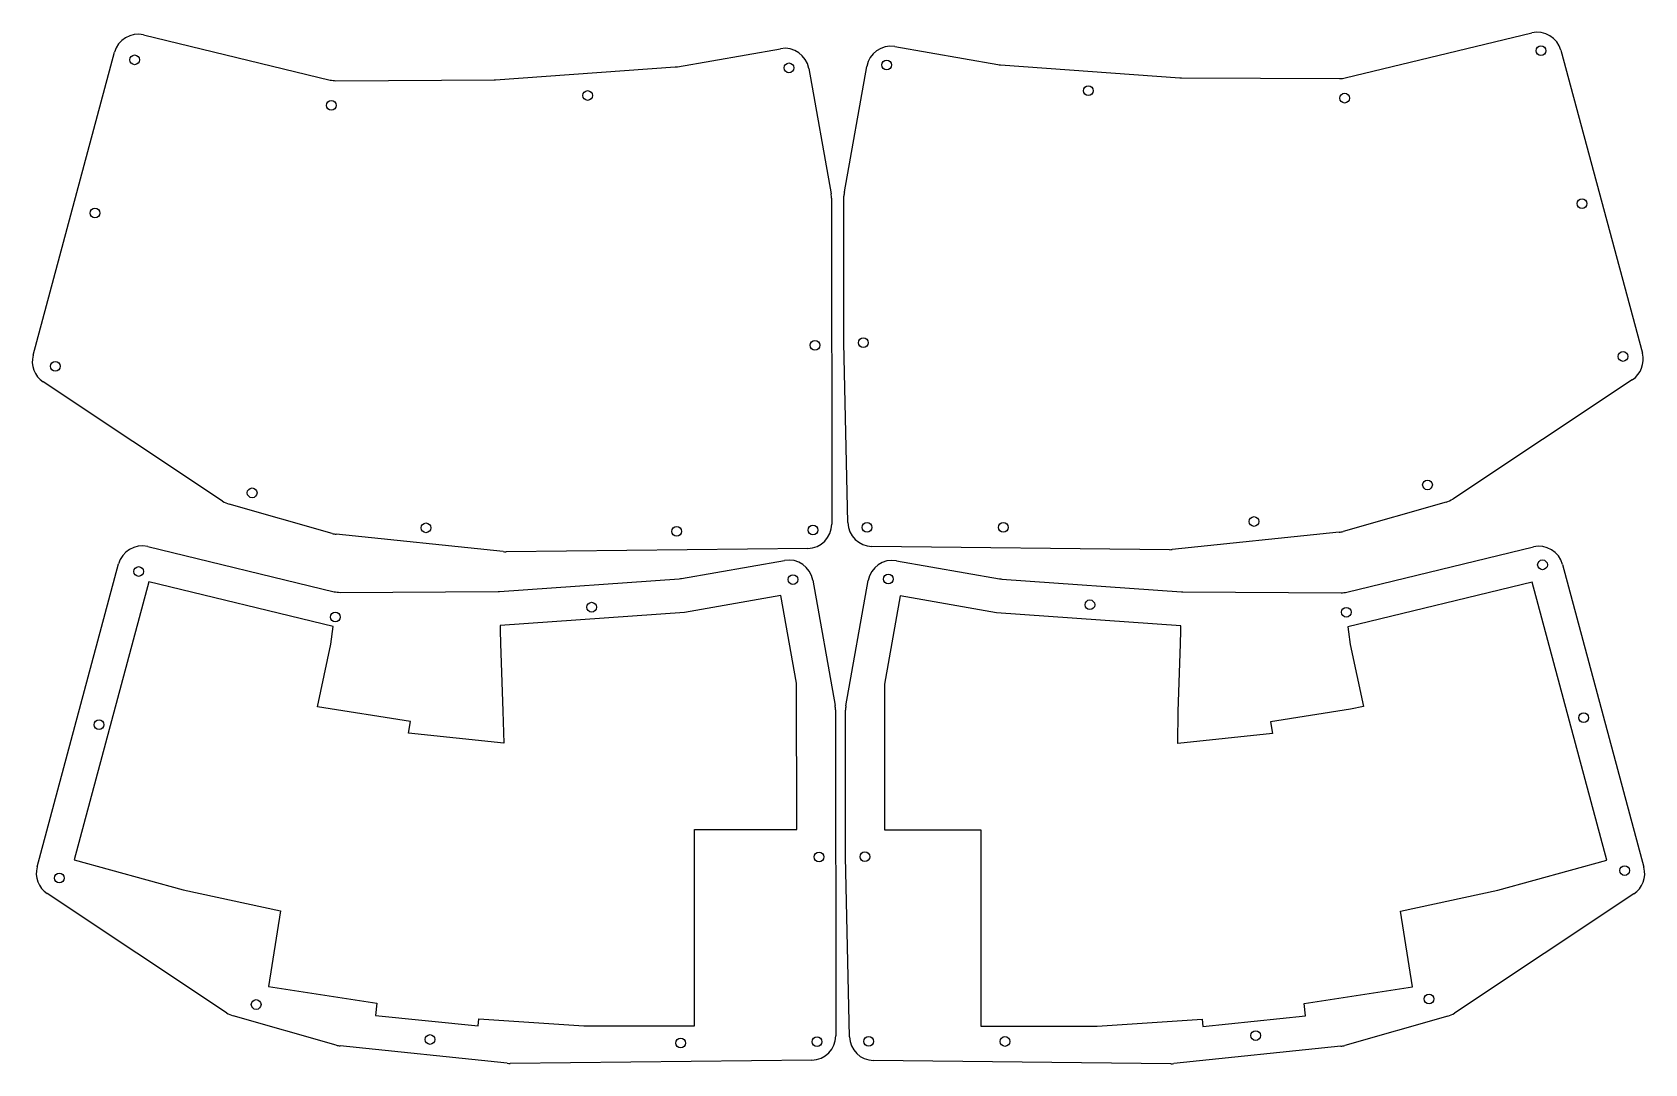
# Model space of a CAD drawing. Extents: x -285 to 46, y -103 to 109.
import ezdxf

# ---------------------------------------------------------------- set-up
doc = ezdxf.new("R2010")
doc.units = 0
for name, color, linetype in [('Shape', 7, 'CONTINUOUS'), ('Shape001', 7, 'CONTINUOUS'), ('Shape002', 7, 'CONTINUOUS'), ('Shape003', 7, 'CONTINUOUS'), ('Shape004', 7, 'CONTINUOUS'), ('Shape005', 7, 'CONTINUOUS'), ('Shape006', 7, 'CONTINUOUS'), ('Shape007', 7, 'CONTINUOUS'), ('Shape008', 7, 'CONTINUOUS'), ('Shape009', 7, 'CONTINUOUS'), ('Shape010', 7, 'CONTINUOUS'), ('Shape011', 7, 'CONTINUOUS'), ('Shape012', 7, 'CONTINUOUS'), ('Shape013', 7, 'CONTINUOUS'), ('Shape014', 7, 'CONTINUOUS'), ('Shape015', 7, 'CONTINUOUS'), ('Shape016', 7, 'CONTINUOUS'), ('Shape017', 7, 'CONTINUOUS'), ('Shape018', 7, 'CONTINUOUS'), ('Shape019', 7, 'CONTINUOUS'), ('Shape020', 7, 'CONTINUOUS'), ('Shape021', 7, 'CONTINUOUS'), ('Shape022', 7, 'CONTINUOUS'), ('Shape023', 7, 'CONTINUOUS'), ('Shape024', 7, 'CONTINUOUS'), ('Shape025', 7, 'CONTINUOUS'), ('Shape026', 7, 'CONTINUOUS'), ('Shape027', 7, 'CONTINUOUS'), ('Shape028', 7, 'CONTINUOUS'), ('Shape029', 7, 'CONTINUOUS'), ('Shape030', 7, 'CONTINUOUS'), ('Shape031', 7, 'CONTINUOUS'), ('Shape032', 7, 'CONTINUOUS'), ('Shape033', 7, 'CONTINUOUS'), ('Shape034', 7, 'CONTINUOUS'), ('Shape035', 7, 'CONTINUOUS'), ('Shape036', 7, 'CONTINUOUS'), ('Shape037', 7, 'CONTINUOUS'), ('Shape038', 7, 'CONTINUOUS'), ('Shape039', 7, 'CONTINUOUS'), ('Shape040', 7, 'CONTINUOUS'), ('Shape041', 7, 'CONTINUOUS'), ('Shape042', 7, 'CONTINUOUS'), ('Shape043', 7, 'CONTINUOUS'), ('Shape044', 7, 'CONTINUOUS'), ('Shape045', 7, 'CONTINUOUS'), ('Shape046', 7, 'CONTINUOUS'), ('Shape047', 7, 'CONTINUOUS'), ('Shape048', 7, 'CONTINUOUS'), ('Shape049', 7, 'CONTINUOUS'), ('Shape050', 7, 'CONTINUOUS'), ('Shape051', 7, 'CONTINUOUS'), ('Shape052', 7, 'CONTINUOUS'), ('Shape053', 7, 'CONTINUOUS'), ('Shape054', 7, 'CONTINUOUS'), ('Shape055', 7, 'CONTINUOUS'), ('Shape056', 7, 'CONTINUOUS'), ('Shape057', 7, 'CONTINUOUS'), ('Shape058', 7, 'CONTINUOUS'), ('Shape059', 7, 'CONTINUOUS'), ('Shape060', 7, 'CONTINUOUS'), ('Shape061', 7, 'CONTINUOUS'), ('Shape062', 7, 'CONTINUOUS'), ('Shape063', 7, 'CONTINUOUS'), ('Shape064', 7, 'CONTINUOUS'), ('Shape065', 7, 'CONTINUOUS'), ('Shape066', 7, 'CONTINUOUS'), ('Shape067', 7, 'CONTINUOUS'), ('Shape068', 7, 'CONTINUOUS'), ('Shape069', 7, 'CONTINUOUS'), ('Shape070', 7, 'CONTINUOUS'), ('Shape071', 7, 'CONTINUOUS'), ('Shape072', 7, 'CONTINUOUS'), ('Shape073', 7, 'CONTINUOUS'), ('Shape074', 7, 'CONTINUOUS'), ('Shape075', 7, 'CONTINUOUS'), ('Shape076', 7, 'CONTINUOUS'), ('Shape077', 7, 'CONTINUOUS'), ('Shape078', 7, 'CONTINUOUS'), ('Shape079', 7, 'CONTINUOUS'), ('Shape080', 7, 'CONTINUOUS'), ('Shape081', 7, 'CONTINUOUS'), ('Shape082', 7, 'CONTINUOUS'), ('Shape083', 7, 'CONTINUOUS'), ('Shape084', 7, 'CONTINUOUS'), ('Shape085', 7, 'CONTINUOUS'), ('Shape086', 7, 'CONTINUOUS'), ('Shape087', 7, 'CONTINUOUS'), ('Shape088', 7, 'CONTINUOUS'), ('Shape089', 7, 'CONTINUOUS'), ('Shape090', 7, 'CONTINUOUS'), ('Shape091', 7, 'CONTINUOUS'), ('Shape092', 7, 'CONTINUOUS'), ('Shape093', 7, 'CONTINUOUS'), ('Shape094', 7, 'CONTINUOUS'), ('Shape095', 7, 'CONTINUOUS'), ('Shape096', 7, 'CONTINUOUS'), ('Shape097', 7, 'CONTINUOUS'), ('Shape098', 7, 'CONTINUOUS'), ('Shape099', 7, 'CONTINUOUS'), ('Shape100', 7, 'CONTINUOUS'), ('Shape101', 7, 'CONTINUOUS'), ('Shape102', 7, 'CONTINUOUS'), ('Shape103', 7, 'CONTINUOUS'), ('Shape104', 7, 'CONTINUOUS'), ('Shape105', 7, 'CONTINUOUS'), ('Shape106', 7, 'CONTINUOUS'), ('Shape107', 7, 'CONTINUOUS'), ('Shape108', 7, 'CONTINUOUS'), ('Shape109', 7, 'CONTINUOUS'), ('Shape110', 7, 'CONTINUOUS'), ('Shape111', 7, 'CONTINUOUS'), ('Shape112', 7, 'CONTINUOUS'), ('Shape113', 7, 'CONTINUOUS'), ('Shape114', 7, 'CONTINUOUS'), ('Shape115', 7, 'CONTINUOUS'), ('Shape116', 7, 'CONTINUOUS'), ('Shape117', 7, 'CONTINUOUS'), ('Shape118', 7, 'CONTINUOUS'), ('Shape119', 7, 'CONTINUOUS'), ('Shape120', 7, 'CONTINUOUS'), ('Shape121', 7, 'CONTINUOUS'), ('Shape122', 7, 'CONTINUOUS'), ('Shape123', 7, 'CONTINUOUS'), ('Shape124', 7, 'CONTINUOUS'), ('Shape125', 7, 'CONTINUOUS'), ('Shape126', 7, 'CONTINUOUS'), ('Shape127', 7, 'CONTINUOUS'), ('Shape128', 7, 'CONTINUOUS'), ('Shape129', 7, 'CONTINUOUS'), ('Shape130', 7, 'CONTINUOUS'), ('Shape131', 7, 'CONTINUOUS'), ('Shape132', 7, 'CONTINUOUS'), ('Shape133', 7, 'CONTINUOUS'), ('Shape134', 7, 'CONTINUOUS'), ('Shape135', 7, 'CONTINUOUS'), ('Shape136', 7, 'CONTINUOUS'), ('Shape137', 7, 'CONTINUOUS'), ('Shape138', 7, 'CONTINUOUS'), ('Shape139', 7, 'CONTINUOUS'), ('Shape140', 7, 'CONTINUOUS'), ('Shape141', 7, 'CONTINUOUS'), ('Shape142', 7, 'CONTINUOUS'), ('Shape143', 7, 'CONTINUOUS'), ('Shape144', 7, 'CONTINUOUS'), ('Shape145', 7, 'CONTINUOUS'), ('Shape146', 7, 'CONTINUOUS'), ('Shape147', 7, 'CONTINUOUS'), ('Shape148', 7, 'CONTINUOUS'), ('Shape149', 7, 'CONTINUOUS'), ('Shape150', 7, 'CONTINUOUS'), ('Shape151', 7, 'CONTINUOUS'), ('Shape152', 7, 'CONTINUOUS'), ('Shape153', 7, 'CONTINUOUS'), ('Shape154', 7, 'CONTINUOUS'), ('Shape155', 7, 'CONTINUOUS'), ('Shape156', 7, 'CONTINUOUS'), ('Shape157', 7, 'CONTINUOUS'), ('Shape158', 7, 'CONTINUOUS'), ('Shape159', 7, 'CONTINUOUS'), ('Shape160', 7, 'CONTINUOUS'), ('Shape161', 7, 'CONTINUOUS'), ('Shape162', 7, 'CONTINUOUS'), ('Shape163', 7, 'CONTINUOUS'), ('Shape164', 7, 'CONTINUOUS'), ('Shape165', 7, 'CONTINUOUS'), ('Shape166', 7, 'CONTINUOUS'), ('Shape167', 7, 'CONTINUOUS'), ('Shape168', 7, 'CONTINUOUS'), ('Shape169', 7, 'CONTINUOUS'), ('Shape170', 7, 'CONTINUOUS'), ('Shape171', 7, 'CONTINUOUS'), ('Shape172', 7, 'CONTINUOUS'), ('Shape173', 7, 'CONTINUOUS'), ('Shape174', 7, 'CONTINUOUS'), ('Shape175', 7, 'CONTINUOUS'), ('Shape176', 7, 'CONTINUOUS'), ('Shape177', 7, 'CONTINUOUS'), ('Shape178', 7, 'CONTINUOUS'), ('Shape179', 7, 'CONTINUOUS'), ('Shape180', 7, 'CONTINUOUS'), ('Shape181', 7, 'CONTINUOUS'), ('Shape182', 7, 'CONTINUOUS'), ('Shape183', 7, 'CONTINUOUS'), ('Shape184', 7, 'CONTINUOUS'), ('Shape185', 7, 'CONTINUOUS'), ('Shape186', 7, 'CONTINUOUS'), ('Shape187', 7, 'CONTINUOUS'), ('Shape188', 7, 'CONTINUOUS'), ('Shape189', 7, 'CONTINUOUS'), ('Shape190', 7, 'CONTINUOUS'), ('Shape191', 7, 'CONTINUOUS'), ('Shape192', 7, 'CONTINUOUS')]:
    doc.layers.add(name, color=color, linetype=linetype)

msp = doc.modelspace()

# ---------------------------------------------------------------- linework, layer by layer
at = {"layer": 'Shape'}
msp.add_circle((33.1714, 73.9669), 1, dxfattribs=at)
at = {"layer": 'Shape001'}
msp.add_circle((-85.7833, 7.42137), 1, dxfattribs=at)
at = {"layer": 'Shape002'}
msp.add_circle((-109.765, 102.454), 1, dxfattribs=at)
at = {"layer": 'Shape003'}
msp.add_circle((-34.2524, 8.64015), 1, dxfattribs=at)
at = {"layer": 'Shape004'}
msp.add_circle((24.7321, 105.383), 1, dxfattribs=at)
at = {"layer": 'Shape005'}
msp.add_circle((-68.3173, 97.1648), 1, dxfattribs=at)
at = {"layer": 'Shape006'}
msp.add_circle((41.6106, 42.5509), 1, dxfattribs=at)
at = {"layer": 'Shape007'}
msp.add_circle((-113.801, 7.43465), 1, dxfattribs=at)
at = {"layer": 'Shape008'}
msp.add_circle((-114.574, 45.3894), 1, dxfattribs=at)
at = {"layer": 'Shape009'}
msp.add_circle((1.41254, 16.1667), 1, dxfattribs=at)
at = {"layer": 'Shape010'}
msp.add_circle((-15.6178, 95.6414), 1, dxfattribs=at)
at = {"layer": 'Shape011'}
msp.add_arc((-51.5984, 7.84634), 5, -90.627, -84.0783, dxfattribs=at)
at = {"layer": 'Shape012'}
msp.add_line((-51.6531, 2.84664), (-112.788, 3.51572), dxfattribs=at)
at = {"layer": 'Shape013'}
msp.add_arc((-112.733, 8.51542), 5, -178.694, -90.627, dxfattribs=at)
at = {"layer": 'Shape014'}
msp.add_line((-117.732, 8.40144), (-118.574, 45.3457), dxfattribs=at)
at = {"layer": 'Shape015'}
msp.add_line((-118.574, 45.3457), (-118.546, 75.5012), dxfattribs=at)
at = {"layer": 'Shape016'}
msp.add_arc((-113.546, 75.4966), 5, 169.911, 179.947, dxfattribs=at)
at = {"layer": 'Shape017'}
msp.add_line((-118.469, 76.3725), (-113.878, 102.173), dxfattribs=at)
at = {"layer": 'Shape018'}
msp.add_arc((-108.956, 101.297), 5, 80.0946, 169.911, dxfattribs=at)
at = {"layer": 'Shape019'}
msp.add_line((-108.095, 106.223), (-86.9051, 102.522), dxfattribs=at)
at = {"layer": 'Shape020'}
msp.add_arc((-86.045, 107.448), 5, -99.9054, -94.0661, dxfattribs=at)
at = {"layer": 'Shape021'}
msp.add_line((-86.3996, 102.46), (-49.5041, 99.8375), dxfattribs=at)
at = {"layer": 'Shape022'}
msp.add_arc((-49.1495, 104.825), 5, -94.0661, -90.3135, dxfattribs=at)
at = {"layer": 'Shape023'}
msp.add_line((-49.1769, 99.825), (-16.6919, 99.6473), dxfattribs=at)
at = {"layer": 'Shape024'}
msp.add_arc((-16.6645, 104.647), 5, -90.3135, -76.427, dxfattribs=at)
at = {"layer": 'Shape025'}
msp.add_line((-15.4911, 99.7869), (22.8458, 109.042), dxfattribs=at)
at = {"layer": 'Shape026'}
msp.add_arc((24.0193, 104.182), 5, 15.0363, 103.573, dxfattribs=at)
at = {"layer": 'Shape027'}
msp.add_line((28.8481, 105.479), (45.5742, 43.2146), dxfattribs=at)
at = {"layer": 'Shape028'}
msp.add_arc((40.7454, 41.9174), 5, -56.4089, 15.0363, dxfattribs=at)
at = {"layer": 'Shape029'}
msp.add_line((43.5117, 37.7524), (6.63731, 13.2614), dxfattribs=at)
at = {"layer": 'Shape030'}
msp.add_arc((3.871, 17.4264), 5, -74.1082, -56.4089, dxfattribs=at)
at = {"layer": 'Shape031'}
msp.add_line((5.24011, 12.6175), (-15.9037, 6.59779), dxfattribs=at)
at = {"layer": 'Shape032'}
msp.add_arc((-17.2729, 11.4067), 5, -84.0783, -74.1082, dxfattribs=at)
at = {"layer": 'Shape033'}
msp.add_line((-16.757, 6.43338), (-51.0825, 2.87302), dxfattribs=at)
at = {"layer": 'Shape034'}
msp.add_circle((-272.514, 72.0216), 1, dxfattribs=at)
at = {"layer": 'Shape035'}
msp.add_circle((-152.932, 6.60983), 1, dxfattribs=at)
at = {"layer": 'Shape036'}
msp.add_circle((-129.854, 101.866), 1, dxfattribs=at)
at = {"layer": 'Shape037'}
msp.add_circle((-171.25, 96.1832), 1, dxfattribs=at)
at = {"layer": 'Shape038'}
msp.add_circle((-204.472, 7.33873), 1, dxfattribs=at)
at = {"layer": 'Shape039'}
msp.add_circle((-264.374, 103.516), 1, dxfattribs=at)
at = {"layer": 'Shape040'}
msp.add_circle((-280.654, 40.5268), 1, dxfattribs=at)
at = {"layer": 'Shape041'}
msp.add_circle((-124.916, 6.88944), 1, dxfattribs=at)
at = {"layer": 'Shape042'}
msp.add_circle((-124.503, 44.8498), 1, dxfattribs=at)
at = {"layer": 'Shape043'}
msp.add_circle((-240.207, 14.5259), 1, dxfattribs=at)
at = {"layer": 'Shape044'}
msp.add_circle((-223.933, 94.1589), 1, dxfattribs=at)
at = {"layer": 'Shape045'}
msp.add_arc((-222.392, 10.9897), 5, -105.892, -95.9217, dxfattribs=at)
at = {"layer": 'Shape046'}
msp.add_line((-223.761, 6.18079), (-244.905, 12.2005), dxfattribs=at)
at = {"layer": 'Shape047'}
msp.add_arc((-243.536, 17.0094), 5, -123.591, -105.892, dxfattribs=at)
at = {"layer": 'Shape048'}
msp.add_line((-246.302, 12.8444), (-283.176, 37.3354), dxfattribs=at)
at = {"layer": 'Shape049'}
msp.add_arc((-280.41, 41.5004), 5, 164.964, -123.591, dxfattribs=at)
at = {"layer": 'Shape050'}
msp.add_line((-285.239, 42.7976), (-268.513, 105.062), dxfattribs=at)
at = {"layer": 'Shape051'}
msp.add_arc((-263.684, 103.765), 5, 76.427, 164.964, dxfattribs=at)
at = {"layer": 'Shape052'}
msp.add_line((-262.51, 108.625), (-224.173, 99.3699), dxfattribs=at)
at = {"layer": 'Shape053'}
msp.add_arc((-223, 104.23), 5, -103.573, -89.6865, dxfattribs=at)
at = {"layer": 'Shape054'}
msp.add_line((-222.973, 99.2303), (-190.488, 99.408), dxfattribs=at)
at = {"layer": 'Shape055'}
msp.add_arc((-190.515, 104.408), 5, -89.6865, -85.9339, dxfattribs=at)
at = {"layer": 'Shape056'}
msp.add_line((-190.161, 99.4205), (-153.265, 102.043), dxfattribs=at)
at = {"layer": 'Shape057'}
msp.add_arc((-153.62, 107.031), 5, -85.9339, -80.0946, dxfattribs=at)
at = {"layer": 'Shape058'}
msp.add_line((-152.759, 102.105), (-131.569, 105.806), dxfattribs=at)
at = {"layer": 'Shape059'}
msp.add_arc((-130.709, 100.88), 5, 10.0891, 99.9054, dxfattribs=at)
at = {"layer": 'Shape060'}
msp.add_line((-125.786, 101.756), (-121.196, 75.9555), dxfattribs=at)
at = {"layer": 'Shape061'}
msp.add_arc((-126.118, 75.0796), 5, 0.0534896, 10.0891, dxfattribs=at)
at = {"layer": 'Shape062'}
msp.add_line((-121.118, 75.0842), (-121.059, 11.3553), dxfattribs=at)
at = {"layer": 'Shape063'}
msp.add_line((-121.059, 11.3553), (-121.059, 8.09798), dxfattribs=at)
at = {"layer": 'Shape064'}
msp.add_arc((-126.059, 8.09798), 5, -89.3821, 0, dxfattribs=at)
at = {"layer": 'Shape065'}
msp.add_line((-126.005, 3.09827), (-188.012, 2.42958), dxfattribs=at)
at = {"layer": 'Shape066'}
msp.add_arc((-188.066, 7.42929), 5, -95.9217, -89.3821, dxfattribs=at)
at = {"layer": 'Shape067'}
msp.add_line((-188.582, 2.45597), (-222.908, 6.01637), dxfattribs=at)
at = {"layer": 'Shape068'}
msp.add_circle((33.4961, -31.677), 1, dxfattribs=at)
at = {"layer": 'Shape069'}
msp.add_circle((-85.4586, -98.2226), 1, dxfattribs=at)
at = {"layer": 'Shape070'}
msp.add_circle((-109.441, -3.1902), 1, dxfattribs=at)
at = {"layer": 'Shape071'}
msp.add_circle((-33.9277, -97.0038), 1, dxfattribs=at)
at = {"layer": 'Shape072'}
msp.add_circle((25.0568, -0.26102), 1, dxfattribs=at)
at = {"layer": 'Shape073'}
msp.add_circle((-67.9926, -8.47911), 1, dxfattribs=at)
at = {"layer": 'Shape074'}
msp.add_circle((41.9354, -63.093), 1, dxfattribs=at)
at = {"layer": 'Shape075'}
msp.add_circle((-113.476, -98.2093), 1, dxfattribs=at)
at = {"layer": 'Shape076'}
msp.add_circle((-114.25, -60.2545), 1, dxfattribs=at)
at = {"layer": 'Shape077'}
msp.add_circle((1.73725, -89.4772), 1, dxfattribs=at)
at = {"layer": 'Shape078'}
msp.add_circle((-15.2931, -10.0026), 1, dxfattribs=at)
at = {"layer": 'Shape079'}
msp.add_arc((-51.2737, -97.7976), 5, -90.627, -84.0783, dxfattribs=at)
at = {"layer": 'Shape080'}
msp.add_line((-51.3284, -102.797), (-112.463, -102.128), dxfattribs=at)
at = {"layer": 'Shape081'}
msp.add_arc((-112.409, -97.1285), 5, -178.694, -90.627, dxfattribs=at)
at = {"layer": 'Shape082'}
msp.add_line((-117.407, -97.2425), (-118.25, -60.2983), dxfattribs=at)
at = {"layer": 'Shape083'}
msp.add_line((-118.25, -60.2983), (-118.222, -30.1427), dxfattribs=at)
at = {"layer": 'Shape084'}
msp.add_arc((-113.222, -30.1474), 5, 169.911, 179.947, dxfattribs=at)
at = {"layer": 'Shape085'}
msp.add_line((-118.144, -29.2715), (-113.553, -3.47086), dxfattribs=at)
at = {"layer": 'Shape086'}
msp.add_arc((-108.631, -4.34676), 5, 80.0946, 169.911, dxfattribs=at)
at = {"layer": 'Shape087'}
msp.add_line((-107.771, 0.5787), (-86.5804, -3.12166), dxfattribs=at)
at = {"layer": 'Shape088'}
msp.add_arc((-85.7203, 1.80381), 5, -99.9054, -94.0661, dxfattribs=at)
at = {"layer": 'Shape089'}
msp.add_line((-86.0748, -3.18361), (-49.1793, -5.8064), dxfattribs=at)
at = {"layer": 'Shape090'}
msp.add_arc((-48.8248, -0.81898), 5, -94.0661, -90.3135, dxfattribs=at)
at = {"layer": 'Shape091'}
msp.add_line((-48.8522, -5.81891), (-16.3672, -5.99663), dxfattribs=at)
at = {"layer": 'Shape092'}
msp.add_arc((-16.3398, -0.9967), 5, -90.3135, -76.427, dxfattribs=at)
at = {"layer": 'Shape093'}
msp.add_line((-15.1664, -5.85706), (23.1705, 3.3985), dxfattribs=at)
at = {"layer": 'Shape094'}
msp.add_arc((24.344, -1.46186), 5, 15.0363, 103.573, dxfattribs=at)
at = {"layer": 'Shape095'}
msp.add_line((29.1728, -0.1647), (45.8989, -62.4293), dxfattribs=at)
at = {"layer": 'Shape096'}
msp.add_arc((41.0701, -63.7265), 5, -56.4089, 15.0363, dxfattribs=at)
at = {"layer": 'Shape097'}
msp.add_line((43.8364, -67.8915), (6.96202, -92.3825), dxfattribs=at)
at = {"layer": 'Shape098'}
msp.add_arc((4.19571, -88.2175), 5, -74.1082, -56.4089, dxfattribs=at)
at = {"layer": 'Shape099'}
msp.add_line((5.56482, -93.0264), (-15.579, -99.0461), dxfattribs=at)
at = {"layer": 'Shape100'}
msp.add_arc((-16.9481, -94.2372), 5, -84.0783, -74.1082, dxfattribs=at)
at = {"layer": 'Shape101'}
msp.add_line((-16.4323, -99.2106), (-50.7578, -102.771), dxfattribs=at)
at = {"layer": 'Shape102'}
msp.add_line((-49.3752, -16.5075), (-49.3218, -13.8165), dxfattribs=at)
at = {"layer": 'Shape103'}
msp.add_line((-49.3218, -13.8165), (-49.2836, -12.8167), dxfattribs=at)
at = {"layer": 'Shape104'}
msp.add_line((-49.2836, -12.8167), (-87.1817, -10.1226), dxfattribs=at)
at = {"layer": 'Shape105'}
msp.add_line((-87.1817, -10.1226), (-107.011, -6.65989), dxfattribs=at)
at = {"layer": 'Shape106'}
msp.add_line((-107.011, -6.65989), (-110.236, -24.7832), dxfattribs=at)
at = {"layer": 'Shape107'}
msp.add_line((-110.236, -24.7832), (-110.222, -30.4136), dxfattribs=at)
at = {"layer": 'Shape108'}
msp.add_line((-110.222, -30.4136), (-110.244, -54.7304), dxfattribs=at)
at = {"layer": 'Shape109'}
msp.add_line((-110.244, -54.7304), (-101.792, -54.7383), dxfattribs=at)
at = {"layer": 'Shape110'}
msp.add_line((-101.792, -54.7383), (-90.3877, -54.7383), dxfattribs=at)
at = {"layer": 'Shape111'}
msp.add_line((-90.3877, -54.7383), (-90.3877, -95.0753), dxfattribs=at)
at = {"layer": 'Shape112'}
msp.add_line((-90.3877, -95.0753), (-66.5084, -95.0753), dxfattribs=at)
at = {"layer": 'Shape113'}
msp.add_line((-66.5084, -95.0753), (-44.9308, -93.6144), dxfattribs=at)
at = {"layer": 'Shape114'}
msp.add_line((-44.9308, -93.6144), (-44.7801, -95.1133), dxfattribs=at)
at = {"layer": 'Shape115'}
msp.add_line((-44.7801, -95.1133), (-23.6864, -92.9254), dxfattribs=at)
at = {"layer": 'Shape116'}
msp.add_line((-23.6864, -92.9254), (-23.9455, -90.4375), dxfattribs=at)
at = {"layer": 'Shape117'}
msp.add_line((-23.9455, -90.4375), (-1.69497, -86.9752), dxfattribs=at)
at = {"layer": 'Shape118'}
msp.add_line((-1.69497, -86.9752), (-4.14259, -71.4736), dxfattribs=at)
at = {"layer": 'Shape119'}
msp.add_line((-4.14259, -71.4736), (15.8908, -67.0974), dxfattribs=at)
at = {"layer": 'Shape120'}
msp.add_line((15.8908, -67.0974), (38.2631, -60.9862), dxfattribs=at)
at = {"layer": 'Shape121'}
msp.add_line((38.2631, -60.9862), (22.9182, -3.86353), dxfattribs=at)
at = {"layer": 'Shape122'}
msp.add_line((22.9182, -3.86353), (-14.9442, -13.0045), dxfattribs=at)
at = {"layer": 'Shape123'}
msp.add_line((-14.9442, -13.0045), (-14.8278, -14.0052), dxfattribs=at)
at = {"layer": 'Shape124'}
msp.add_line((-14.8278, -14.0052), (-14.4835, -16.6401), dxfattribs=at)
at = {"layer": 'Shape125'}
msp.add_line((-14.4835, -16.6401), (-11.7787, -29.3652), dxfattribs=at)
at = {"layer": 'Shape126'}
msp.add_line((-11.7787, -29.3652), (-14.4356, -29.9299), dxfattribs=at)
at = {"layer": 'Shape127'}
msp.add_line((-14.4356, -29.9299), (-30.8312, -32.5267), dxfattribs=at)
at = {"layer": 'Shape128'}
msp.add_line((-30.8312, -32.5267), (-30.4518, -34.9221), dxfattribs=at)
at = {"layer": 'Shape129'}
msp.add_line((-30.4518, -34.9221), (-49.9276, -36.969), dxfattribs=at)
at = {"layer": 'Shape130'}
msp.add_line((-49.9276, -36.969), (-49.8603, -30.399), dxfattribs=at)
at = {"layer": 'Shape131'}
msp.add_line((-49.8603, -30.399), (-49.3752, -16.5075), dxfattribs=at)
at = {"layer": 'Shape132'}
msp.add_circle((-271.686, -33.1329), 1, dxfattribs=at)
at = {"layer": 'Shape133'}
msp.add_circle((-152.104, -98.5447), 1, dxfattribs=at)
at = {"layer": 'Shape134'}
msp.add_circle((-129.026, -3.28868), 1, dxfattribs=at)
at = {"layer": 'Shape135'}
msp.add_circle((-170.422, -8.97134), 1, dxfattribs=at)
at = {"layer": 'Shape136'}
msp.add_circle((-203.644, -97.8158), 1, dxfattribs=at)
at = {"layer": 'Shape137'}
msp.add_circle((-263.545, -1.63812), 1, dxfattribs=at)
at = {"layer": 'Shape138'}
msp.add_circle((-279.826, -64.6277), 1, dxfattribs=at)
at = {"layer": 'Shape139'}
msp.add_circle((-124.087, -98.2651), 1, dxfattribs=at)
at = {"layer": 'Shape140'}
msp.add_circle((-123.675, -60.3047), 1, dxfattribs=at)
at = {"layer": 'Shape141'}
msp.add_circle((-239.379, -90.6286), 1, dxfattribs=at)
at = {"layer": 'Shape142'}
msp.add_circle((-223.105, -10.9957), 1, dxfattribs=at)
at = {"layer": 'Shape143'}
msp.add_arc((-221.563, -94.1649), 5, -105.892, -95.9217, dxfattribs=at)
at = {"layer": 'Shape144'}
msp.add_line((-222.932, -98.9738), (-244.076, -92.954), dxfattribs=at)
at = {"layer": 'Shape145'}
msp.add_arc((-242.707, -88.1451), 5, -123.591, -105.892, dxfattribs=at)
at = {"layer": 'Shape146'}
msp.add_line((-245.474, -92.3102), (-282.348, -67.8191), dxfattribs=at)
at = {"layer": 'Shape147'}
msp.add_arc((-279.582, -63.6541), 5, 164.964, -123.591, dxfattribs=at)
at = {"layer": 'Shape148'}
msp.add_line((-284.41, -62.357), (-267.684, -0.09232), dxfattribs=at)
at = {"layer": 'Shape149'}
msp.add_arc((-262.855, -1.38948), 5, 76.427, 164.964, dxfattribs=at)
at = {"layer": 'Shape150'}
msp.add_line((-261.682, 3.47088), (-223.345, -5.78469), dxfattribs=at)
at = {"layer": 'Shape151'}
msp.add_arc((-222.172, -0.92433), 5, -103.573, -89.6865, dxfattribs=at)
at = {"layer": 'Shape152'}
msp.add_line((-222.144, -5.92425), (-189.659, -5.74653), dxfattribs=at)
at = {"layer": 'Shape153'}
msp.add_arc((-189.687, -0.74661), 5, -89.6865, -85.9339, dxfattribs=at)
at = {"layer": 'Shape154'}
msp.add_line((-189.332, -5.73402), (-152.437, -3.11123), dxfattribs=at)
at = {"layer": 'Shape155'}
msp.add_arc((-152.791, 1.87618), 5, -85.9339, -80.0946, dxfattribs=at)
at = {"layer": 'Shape156'}
msp.add_line((-151.931, -3.04928), (-130.741, 0.65108), dxfattribs=at)
at = {"layer": 'Shape157'}
msp.add_arc((-129.881, -4.27439), 5, 10.0891, 99.9054, dxfattribs=at)
at = {"layer": 'Shape158'}
msp.add_line((-124.958, -3.39849), (-120.367, -29.1991), dxfattribs=at)
at = {"layer": 'Shape159'}
msp.add_arc((-125.29, -30.075), 5, 0.0534896, 10.0891, dxfattribs=at)
at = {"layer": 'Shape160'}
msp.add_line((-120.29, -30.0703), (-120.23, -93.7992), dxfattribs=at)
at = {"layer": 'Shape161'}
msp.add_line((-120.23, -93.7992), (-120.23, -97.0566), dxfattribs=at)
at = {"layer": 'Shape162'}
msp.add_arc((-125.23, -97.0566), 5, -89.3821, 0, dxfattribs=at)
at = {"layer": 'Shape163'}
msp.add_line((-125.177, -102.056), (-187.184, -102.725), dxfattribs=at)
at = {"layer": 'Shape164'}
msp.add_arc((-187.237, -97.7253), 5, -95.9217, -89.3821, dxfattribs=at)
at = {"layer": 'Shape165'}
msp.add_line((-187.753, -102.699), (-222.079, -99.1382), dxfattribs=at)
at = {"layer": 'Shape166'}
msp.add_line((-129.963, -54.6659), (-128.267, -54.6644), dxfattribs=at)
at = {"layer": 'Shape167'}
msp.add_line((-128.267, -54.6644), (-128.295, -24.6027), dxfattribs=at)
at = {"layer": 'Shape168'}
msp.add_line((-128.295, -24.6027), (-131.501, -6.58752), dxfattribs=at)
at = {"layer": 'Shape169'}
msp.add_line((-131.501, -6.58752), (-151.33, -10.0502), dxfattribs=at)
at = {"layer": 'Shape170'}
msp.add_line((-151.33, -10.0502), (-189.228, -12.7443), dxfattribs=at)
at = {"layer": 'Shape171'}
msp.add_line((-189.228, -12.7443), (-189.19, -13.7441), dxfattribs=at)
at = {"layer": 'Shape172'}
msp.add_line((-189.19, -13.7441), (-189.136, -16.4351), dxfattribs=at)
at = {"layer": 'Shape173'}
msp.add_line((-189.136, -16.4351), (-188.651, -30.3266), dxfattribs=at)
at = {"layer": 'Shape174'}
msp.add_line((-188.651, -30.3266), (-188.443, -36.9115), dxfattribs=at)
at = {"layer": 'Shape175'}
msp.add_line((-188.443, -36.9115), (-208.06, -34.8497), dxfattribs=at)
at = {"layer": 'Shape176'}
msp.add_line((-208.06, -34.8497), (-207.68, -32.4543), dxfattribs=at)
at = {"layer": 'Shape177'}
msp.add_line((-207.68, -32.4543), (-226.762, -29.432), dxfattribs=at)
at = {"layer": 'Shape178'}
msp.add_line((-226.762, -29.432), (-224.028, -16.5677), dxfattribs=at)
at = {"layer": 'Shape179'}
msp.add_line((-224.028, -16.5677), (-223.567, -12.9321), dxfattribs=at)
at = {"layer": 'Shape180'}
msp.add_line((-223.567, -12.9321), (-261.43, -3.79116), dxfattribs=at)
at = {"layer": 'Shape181'}
msp.add_line((-261.43, -3.79116), (-276.775, -60.9139), dxfattribs=at)
at = {"layer": 'Shape182'}
msp.add_line((-276.775, -60.9139), (-254.402, -67.0251), dxfattribs=at)
at = {"layer": 'Shape183'}
msp.add_line((-254.402, -67.0251), (-234.369, -71.4013), dxfattribs=at)
at = {"layer": 'Shape184'}
msp.add_line((-234.369, -71.4013), (-236.817, -86.9028), dxfattribs=at)
at = {"layer": 'Shape185'}
msp.add_line((-236.817, -86.9028), (-214.566, -90.3651), dxfattribs=at)
at = {"layer": 'Shape186'}
msp.add_line((-214.566, -90.3651), (-214.825, -92.853), dxfattribs=at)
at = {"layer": 'Shape187'}
msp.add_line((-214.825, -92.853), (-193.731, -95.041), dxfattribs=at)
at = {"layer": 'Shape188'}
msp.add_line((-193.731, -95.041), (-193.581, -93.542), dxfattribs=at)
at = {"layer": 'Shape189'}
msp.add_line((-193.581, -93.542), (-172.003, -95.0029), dxfattribs=at)
at = {"layer": 'Shape190'}
msp.add_line((-172.003, -95.0029), (-149.269, -95.0029), dxfattribs=at)
at = {"layer": 'Shape191'}
msp.add_line((-149.269, -95.0029), (-149.269, -54.6659), dxfattribs=at)
at = {"layer": 'Shape192'}
msp.add_line((-149.269, -54.6659), (-129.963, -54.6659), dxfattribs=at)

doc.saveas('drawing.dxf')
